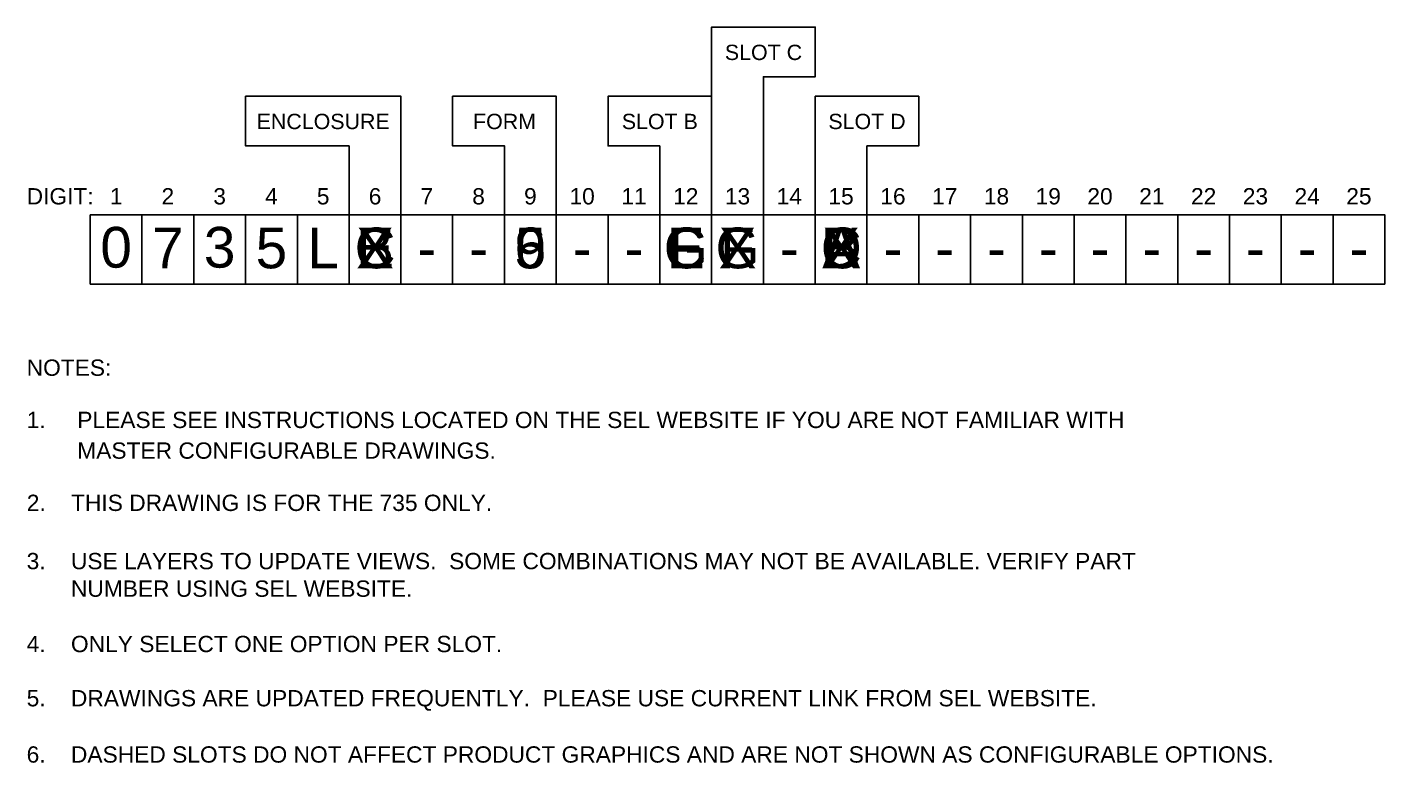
# Model space of a CAD drawing. Extents: x 1 to 23.5, y 0.5 to 17.
# Drawn here: x 1 to 12.78, y 10.62 to 17 of the extents above; entities that cross this region are included whole.
import ezdxf
from ezdxf.enums import TextEntityAlignment as Align

# ---------------------------------------------------------------- set-up
doc = ezdxf.new("R2010")
doc.units = 0
doc.header["$MEASUREMENT"] = 0
for name, color, linetype in [('1_0______ENCLOSURE_', 7, 'CONTINUOUS'), ('1_1__X__NONE', 7, 'CONTINUOUS'), ('1_2__B__NEMA_4_W_FT-1_TEST', 7, 'CONTINUOUS'), ('1_3__E__EASILY_EXTRACTABLE', 7, 'CONTINUOUS'), ('1_4__C__PORTABLE_POWER_QUA', 7, 'CONTINUOUS'), ('2_0______METER_FORM_', 7, 'CONTINUOUS'), ('2_1__9__FORM_9', 7, 'CONTINUOUS'), ('2_2__5__FORM_5', 7, 'CONTINUOUS'), ('2_3__6__FORM_36', 7, 'CONTINUOUS'), ('3_0______SLOT_B_', 7, 'CONTINUOUS'), ('3_1__E___1__10-100BASE-T__', 7, 'CONTINUOUS'), ('3_2__C___1__10-100BASE-T__', 7, 'CONTINUOUS'), ('3_3__G___1__100BASE-FX__EI', 7, 'CONTINUOUS'), ('3_4__F___1__100BASE-FX__EI', 7, 'CONTINUOUS'), ('4_0______SLOT_C_', 7, 'CONTINUOUS'), ('4_1__X__EMPTY', 7, 'CONTINUOUS'), ('4_2__F__SERIAL_COMMS_EIA-2', 7, 'CONTINUOUS'), ('4_3__G__TELEPHONE_MODEM', 7, 'CONTINUOUS'), ('5_0______SLOT_D_', 7, 'CONTINUOUS'), ('5_1__X__EMPTY', 7, 'CONTINUOUS'), ('5_2__A___4__DI___4__DO_SOL', 7, 'CONTINUOUS'), ('5_3__B___4__DI___4__DO_ELE', 7, 'CONTINUOUS'), ('5_4__C___4__AO__1MA____4__', 7, 'CONTINUOUS'), ('5_5__D___4__AO__20MA____4_', 7, 'CONTINUOUS'), ('6_0_____DWG', 7, 'CONTINUOUS')]:
    doc.layers.add(name, color=color, linetype=linetype)
doc.styles.add('ARIAL', font='arial.ttf')

msp = doc.modelspace()

# ---------------------------------------------------------------- linework, layer by layer
at = {"layer": '1_0______ENCLOSURE_'}
msp.add_lwpolyline([(2, 14.773), (1.551, 14.773), (1.551, 15.372), (2, 15.372), (2, 14.773)], dxfattribs=at)
at = {"layer": '2_0______METER_FORM_'}
msp.add_lwpolyline([(2, 14.773), (1.551, 14.773), (1.551, 15.372), (2, 15.372), (2, 14.773)], dxfattribs=at)
at = {"layer": '3_0______SLOT_B_'}
msp.add_lwpolyline([(2, 14.773), (1.551, 14.773), (1.551, 15.372), (2, 15.372), (2, 14.773)], dxfattribs=at)
at = {"layer": '4_0______SLOT_C_'}
msp.add_lwpolyline([(2, 14.773), (1.551, 14.773), (1.551, 15.372), (2, 15.372), (2, 14.773)], dxfattribs=at)
at = {"layer": '5_0______SLOT_D_'}
msp.add_lwpolyline([(2, 14.773), (1.551, 14.773), (1.551, 15.372), (2, 15.372), (2, 14.773)], dxfattribs=at)
at = {"layer": '6_0_____DWG'}
for points in [[(7.391, 15.372), (7.391, 16.57), (7.84, 16.57), (7.84, 17), (6.941, 17), (6.941, 15.372)], [(3.797, 15.372), (3.797, 15.971), (2.899, 15.971), (2.899, 16.401), (4.246, 16.401), (4.246, 15.372)], [(5.145, 15.372), (5.145, 15.971), (4.695, 15.971), (4.695, 16.401), (5.594, 16.401), (5.594, 15.372)], [(6.492, 15.372), (6.492, 15.971), (6.043, 15.971), (6.043, 16.401), (6.941, 16.401), (6.941, 15.372)], [(8.289, 15.372), (8.289, 15.971), (8.738, 15.971), (8.738, 16.401), (7.84, 16.401), (7.84, 15.372)], [(2, 14.773), (1.551, 14.773), (1.551, 15.372), (2, 15.372), (2, 14.773)], [(2.45, 14.773), (2, 14.773), (2, 15.372), (2.45, 15.372), (2.45, 14.773)], [(2.899, 14.773), (2.45, 14.773), (2.45, 15.372), (2.899, 15.372), (2.899, 14.773)], [(3.348, 14.773), (2.899, 14.773), (2.899, 15.372), (3.348, 15.372), (3.348, 14.773)], [(3.797, 14.773), (3.348, 14.773), (3.348, 15.372), (3.797, 15.372), (3.797, 14.773)], [(4.246, 14.773), (3.797, 14.773), (3.797, 15.372), (4.246, 15.372), (4.246, 14.773)], [(4.695, 14.773), (4.246, 14.773), (4.246, 15.372), (4.695, 15.372), (4.695, 14.773)], [(5.145, 14.773), (4.695, 14.773), (4.695, 15.372), (5.145, 15.372), (5.145, 14.773)], [(5.594, 14.773), (5.145, 14.773), (5.145, 15.372), (5.594, 15.372), (5.594, 14.773)], [(6.043, 14.773), (5.594, 14.773), (5.594, 15.372), (6.043, 15.372), (6.043, 14.773)], [(6.492, 14.773), (6.043, 14.773), (6.043, 15.372), (6.492, 15.372), (6.492, 14.773)], [(6.941, 14.773), (6.492, 14.773), (6.492, 15.372), (6.941, 15.372), (6.941, 14.773)], [(7.391, 14.773), (6.941, 14.773), (6.941, 15.372), (7.391, 15.372), (7.391, 14.773)], [(7.84, 14.773), (7.391, 14.773), (7.391, 15.372), (7.84, 15.372), (7.84, 14.773)], [(8.289, 14.773), (7.84, 14.773), (7.84, 15.372), (8.289, 15.372), (8.289, 14.773)], [(8.738, 14.773), (8.289, 14.773), (8.289, 15.372), (8.738, 15.372), (8.738, 14.773)], [(9.187, 14.773), (8.738, 14.773), (8.738, 15.372), (9.187, 15.372), (9.187, 14.773)], [(9.637, 14.773), (9.187, 14.773), (9.187, 15.372), (9.637, 15.372), (9.637, 14.773)], [(10.086, 14.773), (9.637, 14.773), (9.637, 15.372), (10.086, 15.372), (10.086, 14.773)], [(10.535, 14.773), (10.086, 14.773), (10.086, 15.372), (10.535, 15.372), (10.535, 14.773)], [(10.984, 14.773), (10.535, 14.773), (10.535, 15.372), (10.984, 15.372), (10.984, 14.773)], [(11.433, 14.773), (10.984, 14.773), (10.984, 15.372), (11.433, 15.372), (11.433, 14.773)], [(11.882, 14.773), (11.433, 14.773), (11.433, 15.372), (11.882, 15.372), (11.882, 14.773)], [(12.332, 14.773), (11.882, 14.773), (11.882, 15.372), (12.332, 15.372), (12.332, 14.773)], [(12.781, 14.773), (12.332, 14.773), (12.332, 15.372), (12.781, 15.372), (12.781, 14.773)]]:
    msp.add_lwpolyline(points, dxfattribs=at)

# ---------------------------------------------------------------- texts
at = {"layer": '1_1__X__NONE', "style": 'ARIAL'}
msp.add_text('X', height=0.353, dxfattribs=at).set_placement((4.022, 14.909), align=Align.CENTER)
at = {"layer": '1_2__B__NEMA_4_W_FT-1_TEST', "style": 'ARIAL'}
msp.add_text('B', height=0.353, dxfattribs=at).set_placement((4.022, 14.909), align=Align.CENTER)
at = {"layer": '1_3__E__EASILY_EXTRACTABLE', "style": 'ARIAL'}
msp.add_text('E', height=0.353, dxfattribs=at).set_placement((4.022, 14.909), align=Align.CENTER)
at = {"layer": '1_4__C__PORTABLE_POWER_QUA', "style": 'ARIAL'}
msp.add_text('C', height=0.353, dxfattribs=at).set_placement((4.022, 14.909), align=Align.CENTER)
at = {"layer": '2_1__9__FORM_9', "style": 'ARIAL'}
msp.add_text('9', height=0.353, dxfattribs=at).set_placement((5.369, 14.909), align=Align.CENTER)
at = {"layer": '2_2__5__FORM_5', "style": 'ARIAL'}
msp.add_text('5', height=0.353, dxfattribs=at).set_placement((5.369, 14.909), align=Align.CENTER)
at = {"layer": '2_3__6__FORM_36', "style": 'ARIAL'}
msp.add_text('6', height=0.353, dxfattribs=at).set_placement((5.369, 14.909), align=Align.CENTER)
at = {"layer": '3_1__E___1__10-100BASE-T__', "style": 'ARIAL'}
msp.add_text('E', height=0.353, dxfattribs=at).set_placement((6.717, 14.909), align=Align.CENTER)
at = {"layer": '3_2__C___1__10-100BASE-T__', "style": 'ARIAL'}
msp.add_text('C', height=0.353, dxfattribs=at).set_placement((6.717, 14.909), align=Align.CENTER)
at = {"layer": '3_3__G___1__100BASE-FX__EI', "style": 'ARIAL'}
msp.add_text('G', height=0.353, dxfattribs=at).set_placement((6.717, 14.909), align=Align.CENTER)
at = {"layer": '3_4__F___1__100BASE-FX__EI', "style": 'ARIAL'}
msp.add_text('F', height=0.353, dxfattribs=at).set_placement((6.717, 14.909), align=Align.CENTER)
at = {"layer": '4_1__X__EMPTY', "style": 'ARIAL'}
msp.add_text('X', height=0.353, dxfattribs=at).set_placement((7.166, 14.909), align=Align.CENTER)
at = {"layer": '4_2__F__SERIAL_COMMS_EIA-2', "style": 'ARIAL'}
msp.add_text('F', height=0.353, dxfattribs=at).set_placement((7.166, 14.909), align=Align.CENTER)
at = {"layer": '4_3__G__TELEPHONE_MODEM', "style": 'ARIAL'}
msp.add_text('G', height=0.353, dxfattribs=at).set_placement((7.166, 14.909), align=Align.CENTER)
at = {"layer": '5_1__X__EMPTY', "style": 'ARIAL'}
msp.add_text('X', height=0.353, dxfattribs=at).set_placement((8.065, 14.909), align=Align.CENTER)
at = {"layer": '5_2__A___4__DI___4__DO_SOL', "style": 'ARIAL'}
msp.add_text('A', height=0.353, dxfattribs=at).set_placement((8.065, 14.909), align=Align.CENTER)
at = {"layer": '5_3__B___4__DI___4__DO_ELE', "style": 'ARIAL'}
msp.add_text('B', height=0.353, dxfattribs=at).set_placement((8.065, 14.909), align=Align.CENTER)
at = {"layer": '5_4__C___4__AO__1MA____4__', "style": 'ARIAL'}
msp.add_text('C', height=0.353, dxfattribs=at).set_placement((8.065, 14.909), align=Align.CENTER)
at = {"layer": '5_5__D___4__AO__20MA____4_', "style": 'ARIAL'}
msp.add_text('D', height=0.353, dxfattribs=at).set_placement((8.065, 14.909), align=Align.CENTER)
at = {"layer": '6_0_____DWG', "style": 'ARIAL'}
for s, height, p in [('SLOT C', 0.1328, (7.391, 16.715)), ('ENCLOSURE', 0.1328, (3.572, 16.116)), ('FORM', 0.1328, (5.145, 16.116)), ('SLOT B', 0.1328, (6.492, 16.116)), ('SLOT D', 0.1328, (8.289, 16.116)), ('1', 0.141, (1.776, 15.463)), ('2', 0.141, (2.225, 15.463)), ('3', 0.141, (2.674, 15.463)), ('4', 0.141, (3.123, 15.463)), ('5', 0.141, (3.572, 15.463)), ('6', 0.141, (4.022, 15.463)), ('7', 0.141, (4.471, 15.463)), ('8', 0.141, (4.92, 15.463)), ('9', 0.141, (5.369, 15.463)), ('10', 0.1413, (5.818, 15.463)), ('11', 0.1413, (6.268, 15.463)), ('12', 0.1413, (6.717, 15.463)), ('13', 0.1413, (7.166, 15.463)), ('14', 0.1413, (7.615, 15.463)), ('15', 0.1413, (8.064, 15.463)), ('16', 0.1413, (8.514, 15.463)), ('17', 0.1413, (8.963, 15.463)), ('18', 0.1413, (9.412, 15.463)), ('19', 0.1413, (9.861, 15.463)), ('20', 0.1413, (10.31, 15.463)), ('21', 0.1413, (10.76, 15.463)), ('22', 0.1413, (11.209, 15.463)), ('23', 0.1413, (11.658, 15.463)), ('24', 0.1413, (12.107, 15.463)), ('25', 0.1413, (12.556, 15.463)), ('0', 0.353, (1.776, 14.915)), ('7', 0.353, (2.225, 14.909)), ('3', 0.353, (2.674, 14.915)), ('5', 0.353, (3.123, 14.909)), ('L', 0.353, (3.572, 14.909)), ('-', 0.353, (4.471, 14.909)), ('-', 0.353, (4.92, 14.909)), ('-', 0.353, (5.818, 14.909)), ('-', 0.353, (6.268, 14.909)), ('-', 0.353, (7.615, 14.909)), ('-', 0.353, (8.514, 14.909)), ('-', 0.353, (8.963, 14.909)), ('-', 0.353, (9.412, 14.909)), ('-', 0.353, (9.861, 14.909)), ('-', 0.353, (10.31, 14.909)), ('-', 0.353, (10.76, 14.909)), ('-', 0.353, (11.209, 14.909)), ('-', 0.353, (11.658, 14.909)), ('-', 0.353, (12.107, 14.909)), ('-', 0.353, (12.556, 14.909))]:
    msp.add_text(s, height=height, dxfattribs=at).set_placement(p, align=Align.CENTER)
for s, height, p in [('DIGIT:', 0.1413, (1, 15.463)), ('NOTES:', 0.1413, (1, 13.977)), ('1.     PLEASE SEE INSTRUCTIONS LOCATED ON THE SEL WEBSITE IF YOU ARE NOT FAMILIAR WITH', 0.14134, (1, 13.524)), ('        MASTER CONFIGURABLE DRAWINGS.', 0.14134, (1, 13.258)), ('2.    THIS DRAWING IS FOR THE 735 ONLY.', 0.14134, (1.001, 12.805)), ('3.    USE LAYERS TO UPDATE VIEWS.  SOME COMBINATIONS MAY NOT BE AVAILABLE. VERIFY PART', 0.14134, (1, 12.3)), ('       NUMBER USING SEL WEBSITE.', 0.14134, (1, 12.061)), ('4.    ONLY SELECT ONE OPTION PER SLOT.', 0.14134, (1, 11.581)), ('5.    DRAWINGS ARE UPDATED FREQUENTLY.  PLEASE USE CURRENT LINK FROM SEL WEBSITE.', 0.14134, (1, 11.111)), ('6.    DASHED SLOTS DO NOT AFFECT PRODUCT GRAPHICS AND ARE NOT SHOWN AS CONFIGURABLE OPTIONS.', 0.14134, (1, 10.623))]:
    msp.add_text(s, height=height, dxfattribs=at).set_placement(p)

doc.saveas('drawing.dxf')
